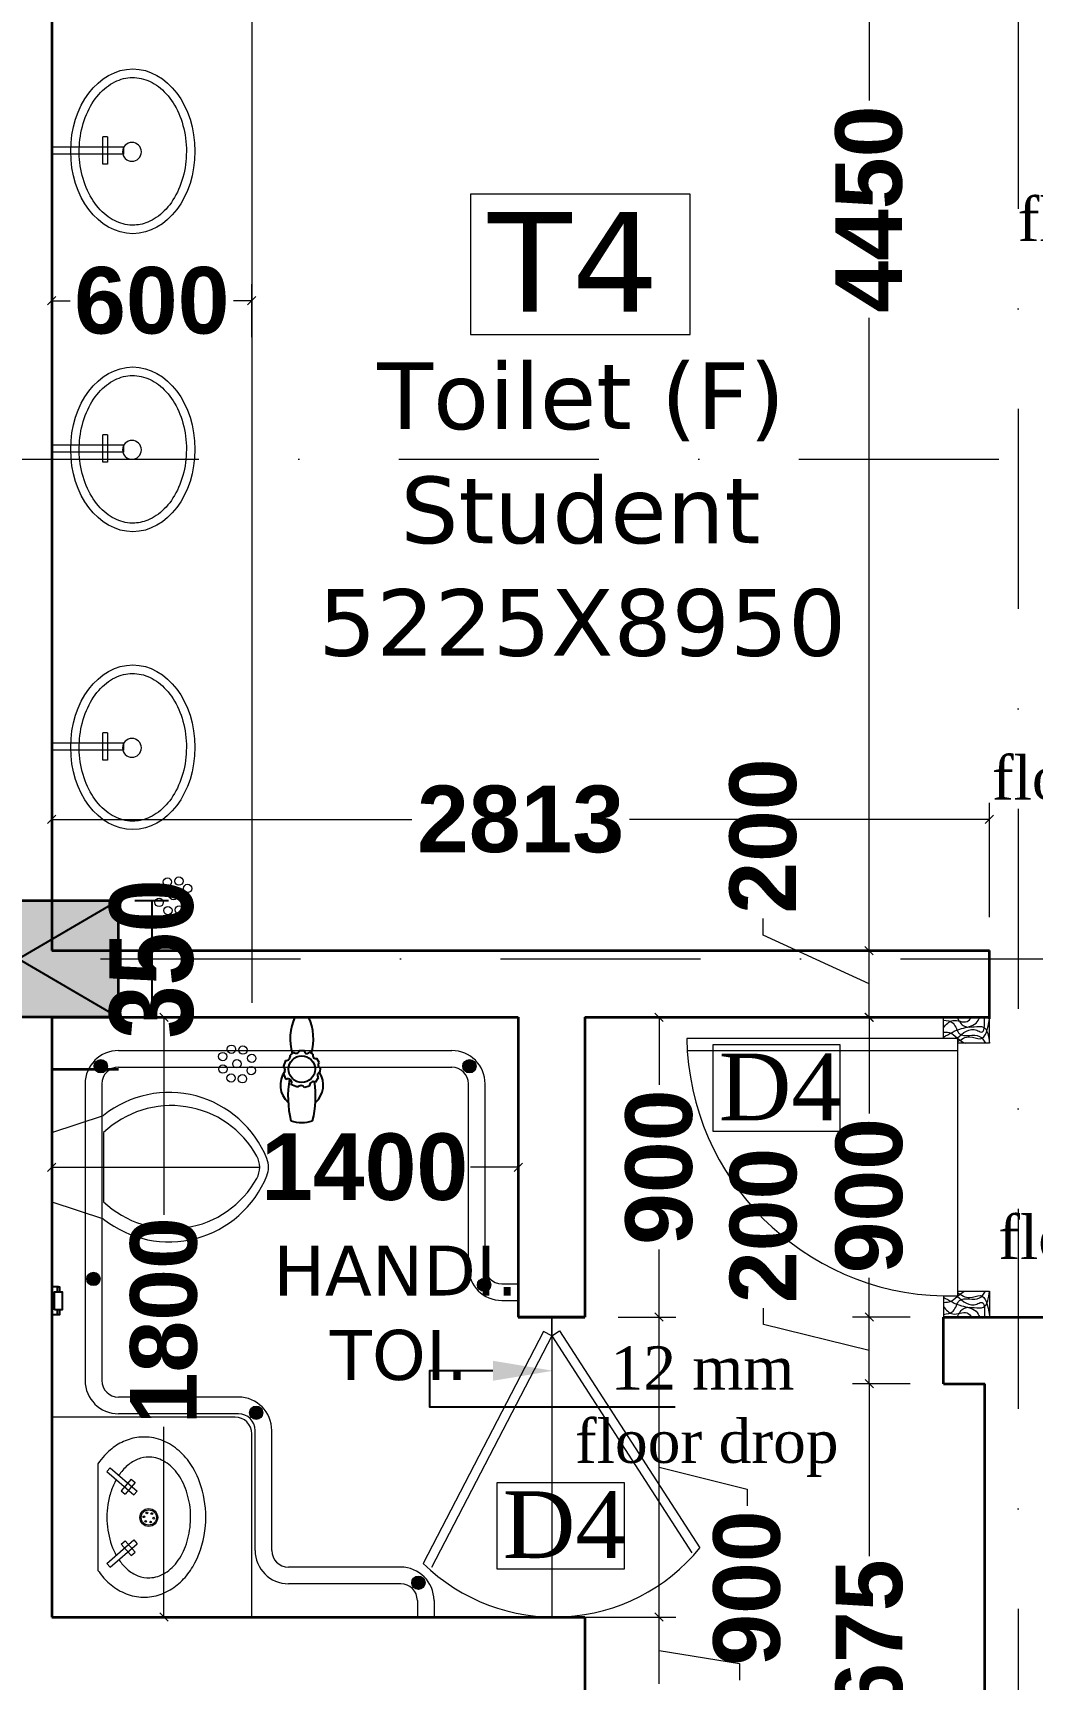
# Model space of a CAD drawing. Header units: millimetres. Extents: x -3092162 to 4513894, y -12317808 to 1849994.
# Drawn here: x -450470 to -447473, y -5829642 to -5824702 of the extents above; entities that cross this region are included whole.
import ezdxf

# ---------------------------------------------------------------- set-up
doc = ezdxf.new("R2010")
doc.units = ezdxf.units.MM
doc.header["$LTSCALE"] = 2
doc.header["$MEASUREMENT"] = 0
doc.header["$PDMODE"] = 34
doc.header["$PDSIZE"] = 500
doc.linetypes.add('DASHDOT', pattern=[1, 0.5, -0.25, 0, -0.25])
for name, color, linetype, lineweight in [('ARROW', 7, 'Continuous', 25), ('coloumn', 10, 'Continuous', 35), ('D4', 10, 'Continuous', 5), ('DOOR', 27, 'Continuous', 5), ('DUCT', 37, 'Continuous', 35), ('FIXTURE', 252, 'Continuous', 0), ('GRID', 251, 'DASHDOT', 5), ('Layer1', 251, 'Continuous', 0), ('RAILING', 47, 'Continuous', 13), ('SILL', 74, 'Continuous', 9), ('tap', 97, 'Continuous', 25), ('taxe', 7, 'Continuous', 9), ('TEXT', 7, 'Continuous', 13), ('toi.dim.', 214, 'Continuous', 9), ('WAll', 250, 'Continuous', 35)]:
    doc.layers.add(name, color=color, linetype=linetype, lineweight=lineweight)
doc.layers.add('Layer3', color=36, linetype='Continuous')
doc.layers.add('partation wall', color=7, linetype='Continuous', lineweight=20, true_color=0x525023)
doc.layers.add('ROAD', color=7, linetype='Continuous', lineweight=15, true_color=0x004a6a)
doc.styles.add('INNER DIM', font='ARIALNB.TTF', dxfattribs={"height": 250})
doc.styles.add('int dim', font='arialbd.ttf', dxfattribs={"height": 200})
doc.styles.get("Standard").update_dxf_attribs({"font": 'times.ttf', "height": 500})
doc.styles.add('style2', font='verdana.ttf')
doc.dimstyles.new('external final', dxfattribs={"dimscale": 0, "dimtxt": 250, "dimasz": 100, "dimexe": 50, "dimexo": 50, "dimgap": 50, "dimtad": 0, "dimdec": 0, "dimzin": 0, "dimdsep": 46, "dimtxsty": 'INNER DIM', "dimblk": 'ARCHTICK', "dimcen": 100, "dimdle": 50, "dimclrd": 256, "dimclre": 256, "dimclrt": 256, "dimadec": 0, "dimazin": 0, "dimtfac": 1, "dimtdec": 0, "dimtix": 1, "dimtmove": 1, "dimatfit": 3, "dimfxl": 50, "dimfxlon": 1, "dimtolj": 1, "dimtzin": 0, "dimlwd": -1, "dimlwe": -1, "dimarcsym": 1})

# ---------------------------------------------------------------- blocks, each defined once
blk = doc.blocks.new('A$C74827424')
at = {"layer": 'Layer3'}
for p, q in [((0, 0.4), (0, 1.1)), ((2.92, 0.4), (2.92, 1.1))]:
    blk.add_line(p, q, dxfattribs=at)
for points in [[(0.51, 0.3), (0, 0.3), (0, 0.51), (0.51, 0.51)], [(2.41, 0.51), (2.92, 0.51), (2.92, 0.3), (2.41, 0.3)]]:
    blk.add_lwpolyline(points, dxfattribs=at)
blk.add_lwpolyline([(0.51, 0.81), (2.41, 0.81), (2.41, 0), (0.51, 0)], close=True, dxfattribs=at)
blk = doc.blocks.new('_Oblique')
at = {"color": 0, "linetype": 'ByBlock', "lineweight": -2}
blk.add_line((-0.5, -0.5), (0.5, 0.5), dxfattribs=at)
blk = doc.blocks.new('*D380')
at = {"ltscale": 100, "transparency": 16777216}
for p, q in [((-450164.3, -5827306.2), (-450063.6, -5827306.2)), ((-450113.6, -5827306.2), (-450113.6, -5827656.2)), ((-450164.3, -5827656.2), (-450063.6, -5827656.2))]:
    blk.add_line(p, q, dxfattribs=at)
at = {"layer": 'Defpoints', "color": 0, "lineweight": 50, "ltscale": 100, "transparency": 16777216}
for p in [(-450214.3, -5827306.2), (-450214.3, -5827656.2), (-450113.6, -5827656.2)]:
    blk.add_point(p, dxfattribs=at)
at = {"lineweight": 50, "ltscale": 100, "transparency": 16777216, "insert": (-450113.6, -5827481.2), "char_height": 250, "attachment_point": 5, "rotation": 90, "style": 'INNER DIM'}
blk.add_mtext('\\A1;350', dxfattribs=at)
blk = doc.blocks.new('_ArchTick')
at = {"color": 0, "linetype": 'ByBlock', "const_width": 0.15}
blk.add_lwpolyline([(-0.5, -0.5), (0.5, 0.5)], dxfattribs=at)

msp = doc.modelspace()

# ---------------------------------------------------------------- hatches: boundary and pattern name
at = {"layer": 'coloumn', "ltscale": 100}
msp.add_hatch(color=256, dxfattribs=at).paths.add_polyline_path([(-450214.3, -5827306.2), (-450214.3, -5827656.2), (-450814.3, -5827656.2), (-450814.3, -5827306.2)])
at = {"layer": 'RAILING', "ltscale": 0.1}
h = msp.add_hatch(color=256, dxfattribs=at)
h.set_gradient(color1=(245, 10, 245), color2=(225, 9, 225), one_color=1, tint=0.46, name='CYLINDER')
h.paths.add_polyline_path([(-450286.6, -5827803.2, 1), (-450246.6, -5827803.2, 1)])
h = msp.add_hatch(color=256, dxfattribs=at)
h.set_gradient(color1=(245, 10, 245), color2=(225, 9, 225), one_color=1, tint=0.46, name='CYLINDER')
h.paths.add_polyline_path([(-449180.5, -5827803.2, 1), (-449140.5, -5827803.2, 1)])
h = msp.add_hatch(color=256, dxfattribs=at)
h.set_gradient(color1=(245, 10, 245), color2=(225, 9, 225), one_color=1, tint=0.46, name='CYLINDER')
h.paths.add_polyline_path([(-450308.6, -5828441.7, 1), (-450268.6, -5828441.7, 1)])
h = msp.add_hatch(color=256, dxfattribs=at)
h.set_gradient(color1=(245, 10, 245), color2=(225, 9, 225), one_color=1, tint=0.46, name='CYLINDER')
h.paths.add_polyline_path([(-449136.6, -5828459.2, 1), (-449096.6, -5828459.2, 1)])
h = msp.add_hatch(color=256, dxfattribs=at)
h.set_gradient(color1=(245, 10, 245), color2=(225, 9, 225), one_color=1, tint=0.46, name='CYLINDER')
h.paths.add_polyline_path([(-449780.5, -5828843.2, 1), (-449820.5, -5828843.2, 1)])
h = msp.add_hatch(color=256, dxfattribs=at)
h.set_gradient(color1=(245, 10, 245), color2=(225, 9, 225), one_color=1, tint=0.46, name='CYLINDER')
h.paths.add_polyline_path([(-449333.9, -5829353.2, 1), (-449293.9, -5829353.2, 1)])

# ---------------------------------------------------------------- linework, layer by layer
at = {"layer": 'ARROW', "ltscale": 100}
msp.add_lwpolyline([(-449089.9, -5828717.1), (-449280.6, -5828717.1), (-449280.6, -5828825.7), (-448542.9, -5828825.7)], dxfattribs=at)
msp.add_solid([(-449089.9, -5828747.1), (-448909.9, -5828717.1), (-449089.9, -5828687.1)], dxfattribs=at)
at = {"layer": 'coloumn', "lineweight": 25, "ltscale": 100}
for p, q in [((-450814.3, -5827656.2), (-450214.3, -5827306.2)), ((-450814.3, -5827306.2), (-450214.3, -5827656.2))]:
    msp.add_line(p, q, dxfattribs=at)
at = {"layer": 'coloumn', "ltscale": 100}
msp.add_lwpolyline([(-450214.3, -5827306.2), (-450214.3, -5827656.2), (-450814.3, -5827656.2), (-450814.3, -5827306.2)], close=True, dxfattribs=at)
at = {"layer": 'D4'}
for p, q in [((-448429.5, -5827738.1), (-448049.1, -5827738.1)), ((-448429.5, -5827998.7), (-448429.5, -5827738.1)), ((-448049.1, -5827738.1), (-448049.1, -5827998.7)), ((-448049.1, -5827998.7), (-448429.5, -5827998.7)), ((-449077.3, -5829052), (-448696.8, -5829052)), ((-449077.3, -5829312.6), (-449077.3, -5829052)), ((-448696.8, -5829052), (-448696.8, -5829312.6)), ((-448696.8, -5829312.6), (-449077.3, -5829312.6))]:
    msp.add_line(p, q, dxfattribs=at)
at = {"layer": 'DOOR', "ltscale": 100}
for p, q in [((-447600.6, -5827656.2), (-447738.6, -5827656.2)), ((-447738.6, -5827719.8), (-447738.6, -5827656.2)), ((-447600.6, -5827734.2), (-447600.6, -5827656.2)), ((-447738.6, -5827719.8), (-448508.7, -5827719.8)), ((-447696.6, -5827719.8), (-447738.6, -5827719.8)), ((-447696.6, -5827719.8), (-447696.6, -5828492.6)), ((-447696.6, -5827757), (-448507.1, -5827757)), ((-447600.6, -5827734.2), (-447696.6, -5827734.2)), ((-447738.6, -5828492.6), (-447696.6, -5828492.6)), ((-447738.6, -5828492.6), (-447738.6, -5828556.2)), ((-447696.6, -5828478.2), (-447600.6, -5828478.2)), ((-447600.6, -5828478.2), (-447600.6, -5828556.2)), ((-447738.6, -5828556.2), (-447600.6, -5828556.2))]:
    msp.add_line(p, q, dxfattribs=at)
at = {"layer": 'DOOR', "ltscale": 0.1}
for p, q in [((-448913.6, -5828612.2), (-448913.6, -5828556.2)), ((-448938.5, -5828599.2), (-449299.3, -5829295.1)), ((-448913.6, -5828612.2), (-449274.3, -5829308)), ((-448913.6, -5828612.2), (-448492.9, -5829263.9)), ((-448889.9, -5828596.9), (-448469.3, -5829248.7))]:
    msp.add_line(p, q, dxfattribs=at)
at = {"layer": 'DOOR', "ltscale": 100}
msp.add_arc((-447720.6, -5827704.6), 788.2, 181.1071, 268.6928, dxfattribs=at)
for points, knots in [([(-447738.6, -5827716.2), (-447721.6, -5827706.2), (-447691.2, -5827688.2), (-447643.6, -5827683.3), (-447632.7, -5827662.6), (-447629.4, -5827656.2)], [0, 0, 0, 0, 49.871841, 88.96468, 106.300038, 106.300038, 106.300038, 106.300038]), ([(-447738.6, -5827688), (-447730.1, -5827677.7), (-447711.5, -5827655.3), (-447672.3, -5827678.4), (-447658.2, -5827661.4), (-447654, -5827656.2)], [0, 0, 0, 0, 29.907638, 65.495558, 81.06831, 81.06831, 81.06831, 81.06831]), ([(-447738.6, -5827664.6), (-447727.3, -5827665.9), (-447702.7, -5827668.8), (-447695.1, -5827725.9), (-447633.8, -5827699), (-447617.5, -5827726), (-447612.6, -5827734.2)], [0, 0, 0, 0, 25.772755, 56.472918, 107.389517, 129.733035, 129.733035, 129.733035, 129.733035]), ([(-447699, -5827719.8), (-447679.4, -5827703.2), (-447655.8, -5827683), (-447614, -5827709.7), (-447614.5, -5827679.5), (-447615, -5827656.2)], [0, 0, 0, 0, 54.502104, 65.925763, 104.00512, 104.00512, 104.00512, 104.00512]), ([(-447697.8, -5827656.2), (-447691.6, -5827667.5), (-447675.6, -5827697.2), (-447608.8, -5827669.2), (-447603.2, -5827713.3), (-447600.6, -5827734.2)], [0, 0, 0, 0, 29.129414, 76.695158, 119.414811, 119.414811, 119.414811, 119.414811]), ([(-447696.6, -5827730.6), (-447684.7, -5827722.4), (-447663.8, -5827708), (-447612.8, -5827733.9), (-447605.5, -5827690.5), (-447600.6, -5827661)], [0, 0, 0, 0, 33.615189, 59.600762, 114.848064, 114.848064, 114.848064, 114.848064]), ([(-447738.6, -5827700.6), (-447730.5, -5827700.9), (-447711.9, -5827701.6), (-447695.3, -5827723), (-447680, -5827731), (-447673.8, -5827734.2)], [0, 0, 0, 0, 19.23508, 44.847577, 62.340173, 62.340173, 62.340173, 62.340173]), ([(-447738.6, -5828547.8), (-447727.3, -5828546.5), (-447702.7, -5828543.6), (-447695.1, -5828486.5), (-447633.8, -5828513.4), (-447617.5, -5828486.4), (-447612.6, -5828478.2)], [0, 0, 0, 0, 25.772755, 56.472918, 107.389517, 129.733035, 129.733035, 129.733035, 129.733035]), ([(-447738.6, -5828511.8), (-447730.5, -5828511.5), (-447711.9, -5828510.8), (-447695.3, -5828489.4), (-447680, -5828481.4), (-447673.8, -5828478.2)], [0, 0, 0, 0, 19.23508, 44.847577, 62.340173, 62.340173, 62.340173, 62.340173]), ([(-447738.6, -5828496.2), (-447721.6, -5828506.2), (-447691.2, -5828524.2), (-447643.6, -5828529.1), (-447632.7, -5828549.8), (-447629.4, -5828556.2)], [0, 0, 0, 0, 49.871841, 88.96468, 106.300038, 106.300038, 106.300038, 106.300038]), ([(-447699, -5828492.6), (-447679.4, -5828509.2), (-447655.8, -5828529.4), (-447613.9, -5828502.7), (-447614.5, -5828532.9), (-447615, -5828556.2)], [0, 0, 0, 0, 54.502104, 65.925763, 104.00512, 104.00512, 104.00512, 104.00512]), ([(-447697.8, -5828556.2), (-447691.6, -5828544.9), (-447675.5, -5828515.2), (-447608.8, -5828543.2), (-447603.2, -5828499.1), (-447600.6, -5828478.2)], [0, 0, 0, 0, 29.129414, 76.695158, 119.414811, 119.414811, 119.414811, 119.414811]), ([(-447696.6, -5828481.8), (-447684.7, -5828490), (-447663.8, -5828504.4), (-447612.8, -5828478.5), (-447605.5, -5828521.9), (-447600.6, -5828551.4)], [0, 0, 0, 0, 33.615189, 59.600762, 114.848064, 114.848064, 114.848064, 114.848064]), ([(-447738.6, -5828524.4), (-447730.1, -5828534.7), (-447711.5, -5828557.1), (-447672.2, -5828534), (-447658.2, -5828551), (-447654, -5828556.2)], [0, 0, 0, 0, 29.907638, 65.495558, 81.06831, 81.06831, 81.06831, 81.06831])]:
    msp.add_open_spline(points, degree=3, knots=knots, dxfattribs=at)
at = {"layer": 'DUCT', "ltscale": 100}
msp.add_line((-450213.6, -5827813.4), (-450413.6, -5827813.4), dxfattribs=at)
at = {"layer": 'FIXTURE', "ltscale": 100}
for p, q in [((-450413.6, -5825044.5), (-450198.6, -5825044.5)), ((-450413.6, -5825044.5), (-450198.6, -5825044.5)), ((-450413.6, -5825066.4), (-450413.6, -5825044.5)), ((-450260, -5825096.8), (-450260, -5825014.8)), ((-450260, -5825096.8), (-450260, -5825014.8)), ((-450246.4, -5825014.8), (-450260, -5825014.8)), ((-450246.4, -5825014.8), (-450246.4, -5825096.8)), ((-450246.4, -5825014.8), (-450246.4, -5825096.8)), ((-450198.6, -5825044.5), (-450198.6, -5825066.4)), ((-450198.6, -5825044.5), (-450198.6, -5825066.4)), ((-450198.6, -5825066.4), (-450413.6, -5825066.4)), ((-450198.6, -5825066.4), (-450413.6, -5825066.4)), ((-450246.4, -5825096.8), (-450260, -5825096.8)), ((-450246.4, -5825096.8), (-450260, -5825096.8)), ((-450413.6, -5825938.7), (-450198.6, -5825938.7)), ((-450413.6, -5825938.7), (-450198.6, -5825938.7)), ((-450413.6, -5825960.6), (-450413.6, -5825938.7)), ((-450260, -5825991), (-450260, -5825909)), ((-450260, -5825991), (-450260, -5825909)), ((-450246.4, -5825909), (-450260, -5825909)), ((-450246.4, -5825909), (-450246.4, -5825991)), ((-450246.4, -5825909), (-450246.4, -5825991)), ((-450198.6, -5825938.7), (-450198.6, -5825960.6)), ((-450198.6, -5825938.7), (-450198.6, -5825960.6)), ((-450198.6, -5825960.6), (-450413.6, -5825960.6)), ((-450198.6, -5825960.6), (-450413.6, -5825960.6)), ((-450246.4, -5825991), (-450260, -5825991)), ((-450246.4, -5825991), (-450260, -5825991)), ((-450413.6, -5826832.9), (-450198.6, -5826832.9)), ((-450413.6, -5826832.9), (-450198.6, -5826832.9)), ((-450413.6, -5826854.8), (-450413.6, -5826832.9)), ((-450260, -5826885.2), (-450260, -5826803.2)), ((-450260, -5826885.2), (-450260, -5826803.2)), ((-450246.4, -5826803.2), (-450260, -5826803.2)), ((-450246.4, -5826803.2), (-450246.4, -5826885.2)), ((-450246.4, -5826803.2), (-450246.4, -5826885.2)), ((-450198.6, -5826832.9), (-450198.6, -5826854.8)), ((-450198.6, -5826832.9), (-450198.6, -5826854.8)), ((-450198.6, -5826854.8), (-450413.6, -5826854.8)), ((-450198.6, -5826854.8), (-450413.6, -5826854.8)), ((-450246.4, -5826885.2), (-450260, -5826885.2)), ((-450246.4, -5826885.2), (-450260, -5826885.2)), ((-450413.6, -5828002.5), (-450258, -5827950.7)), ((-450413.6, -5828002.5), (-450413.6, -5828209.9)), ((-450258, -5828002.5), (-450258, -5828209.9)), ((-450413.6, -5828209.9), (-450258, -5828261.7)), ((-450405.3, -5828486.4), (-450413.6, -5828486.4))]:
    msp.add_line(p, q, dxfattribs=at)
at = {"layer": 'FIXTURE', "ltscale": 200}
for p, q in [((-450275.1, -5828996.2), (-450275.1, -5829316.2)), ((-450248.9, -5829019.5), (-450238.9, -5829008)), ((-450238.9, -5829008), (-450157.5, -5829078.4)), ((-450248.9, -5829019.5), (-450167.5, -5829089.9)), ((-450175.3, -5829042.9), (-450205.2, -5829077.4)), ((-450163.8, -5829052.8), (-450193.6, -5829087.4)), ((-450175.3, -5829042.9), (-450163.8, -5829052.8)), ((-450205.2, -5829077.4), (-450193.6, -5829087.4)), ((-450167.5, -5829089.9), (-450157.5, -5829078.4)), ((-450248.9, -5829295.2), (-450167.5, -5829224.8)), ((-450238.9, -5829306.7), (-450157.5, -5829236.3)), ((-450205.2, -5829237.3), (-450193.6, -5829227.3)), ((-450175.3, -5829271.8), (-450205.2, -5829237.3)), ((-450163.8, -5829261.9), (-450193.6, -5829227.3)), ((-450167.5, -5829224.8), (-450157.5, -5829236.3)), ((-450248.9, -5829295.2), (-450238.9, -5829306.7)), ((-450175.3, -5829271.8), (-450163.8, -5829261.9))]:
    msp.add_line(p, q, dxfattribs=at)
at = {"layer": 'FIXTURE', "ltscale": 15000}
for centre in [(-450093.3, -5827275), (-450066.8, -5827250.3), (-450048.5, -5827291.6), (-450032.1, -5827247.7), (-450006.1, -5827269.9), (-450091.5, -5827311.8), (-450065.2, -5827336.3), (-450031.1, -5827334.2), (-450006.8, -5827307.3), (-449900.8, -5827774.4), (-449874.7, -5827752.2), (-449840.1, -5827754.8), (-449813.6, -5827779.5), (-449900.1, -5827811.8), (-449858.4, -5827796), (-449815.4, -5827816.3), (-449875.8, -5827838.7), (-449841.6, -5827840.8)]:
    msp.add_circle(centre, 12.5, dxfattribs=at)
at = {"layer": 'FIXTURE', "ltscale": 200}
for centre, radius in [((-450122.6, -5829157.4), 26.7), ((-450122.6, -5829157.4), 22.8), ((-450137.3, -5829155.2), 2.55), ((-450128.2, -5829143.6), 2.55), ((-450113.5, -5829145.7), 2.55), ((-450107.9, -5829159.5), 2.55), ((-450131.8, -5829169), 2.55), ((-450117.1, -5829171.1), 2.55)]:
    msp.add_circle(centre, radius, dxfattribs=at)
at = {"layer": 'FIXTURE', "ltscale": 100}
for centre in [(-450170.5, -5825057.8), (-450170.5, -5825057.8), (-450170.5, -5825952.1), (-450170.5, -5825952.1), (-450170.5, -5826846.2), (-450170.5, -5826846.2)]:
    msp.add_ellipse(centre, major_axis=(0, -247.1), ratio=0.753978, dxfattribs=at)
at = {"layer": 'FIXTURE', "ltscale": 100, "extrusion": (0, 0, -1)}
for centre in [(-450173.1, -5825059.5), (-450173.1, -5825953.7), (-450173.1, -5826847.9)]:
    msp.add_ellipse(centre, major_axis=(20, -20), ratio=1, start_param=5.497787, end_param=11.780972, dxfattribs=at)
at = {"layer": 'FIXTURE', "ltscale": 100}
for centre, major_axis, start_param, end_param in [((-450061.5, -5828197.4), (-296.2, 108.5), 3.87221, 5.736072), ((-450055.4, -5828215.1), (207.7, 207.7), 6.003964, 7.830107), ((-449859, -5828106.2), (48.9, 48.9), 4.991606, 6.003964), ((-449832.7, -5828106.2), (-48.9, 48.9), 3.547566, 4.306413), ((-450061.5, -5828015), (-311.1, 52.2), 1.064426, 2.928288), ((-450055.4, -5827997.3), (207.7, 207.7), 3.165464, 4.991606)]:
    msp.add_ellipse(centre, major_axis=major_axis, ratio=1, start_param=start_param, end_param=end_param, dxfattribs=at)
for points in [[(-450170.5, -5825279.4), (-450155.5, -5825279.4), (-450140.4, -5825276.4), (-450108.2, -5825263.4), (-450091.4, -5825252.1), (-450061, -5825221.5), (-450047.5, -5825202.3), (-450026.2, -5825158.3), (-450018.3, -5825133.5), (-450009.6, -5825081.6), (-450008.6, -5825054.6), (-450013.9, -5825001.7), (-450020, -5824976), (-450038.4, -5824929.4), (-450050.7, -5824908.5), (-450079.2, -5824874.1), (-450095.4, -5824860.7), (-450129.5, -5824842.3), (-450147.3, -5824837.3), (-450183, -5824835.6), (-450200.9, -5824838.9), (-450235.6, -5824853.9), (-450252.3, -5824865.7), (-450282.3, -5824897.1), (-450295.6, -5824916.6), (-450316.3, -5824961.2), (-450323.8, -5824986.2), (-450331.8, -5825038.4), (-450332.4, -5825065.5), (-450326.4, -5825118.1), (-450319.9, -5825143.7), (-450300.8, -5825189.8), (-450288.3, -5825210.3), (-450259.4, -5825243.9), (-450243, -5825256.9), (-450208.7, -5825274.4), (-450190.9, -5825279), (-450172.2, -5825279.4), (-450171.4, -5825279.4), (-450170.5, -5825279.4)], [(-450170.5, -5825279.4), (-450155.5, -5825279.4), (-450140.4, -5825276.4), (-450108.2, -5825263.4), (-450091.4, -5825252.1), (-450061, -5825221.5), (-450047.5, -5825202.3), (-450026.2, -5825158.3), (-450018.3, -5825133.5), (-450009.6, -5825081.6), (-450008.6, -5825054.6), (-450013.9, -5825001.7), (-450020, -5824976), (-450038.4, -5824929.4), (-450050.7, -5824908.5), (-450079.2, -5824874.1), (-450095.4, -5824860.7), (-450129.5, -5824842.3), (-450147.3, -5824837.3), (-450183, -5824835.6), (-450200.9, -5824838.9), (-450235.6, -5824853.9), (-450252.3, -5824865.7), (-450282.3, -5824897.1), (-450295.6, -5824916.6), (-450316.3, -5824961.2), (-450323.8, -5824986.2), (-450331.8, -5825038.4), (-450332.4, -5825065.5), (-450326.4, -5825118.1), (-450319.9, -5825143.7), (-450300.8, -5825189.8), (-450288.3, -5825210.3), (-450259.4, -5825243.9), (-450243, -5825256.9), (-450208.7, -5825274.4), (-450190.9, -5825279), (-450172.2, -5825279.4), (-450171.4, -5825279.4), (-450170.5, -5825279.4)], [(-450170.5, -5826173.6), (-450155.5, -5826173.6), (-450140.4, -5826170.6), (-450108.2, -5826157.6), (-450091.4, -5826146.3), (-450061, -5826115.8), (-450047.5, -5826096.6), (-450026.2, -5826052.6), (-450018.3, -5826027.8), (-450009.6, -5825975.9), (-450008.6, -5825948.8), (-450013.9, -5825895.9), (-450020, -5825870.2), (-450038.4, -5825823.6), (-450050.7, -5825802.7), (-450079.2, -5825768.4), (-450095.4, -5825754.9), (-450129.5, -5825736.5), (-450147.3, -5825731.5), (-450183, -5825729.8), (-450200.9, -5825733.1), (-450235.6, -5825748.2), (-450252.3, -5825759.9), (-450282.3, -5825791.3), (-450295.6, -5825810.8), (-450316.3, -5825855.4), (-450323.8, -5825880.4), (-450331.8, -5825932.6), (-450332.4, -5825959.7), (-450326.4, -5826012.4), (-450319.9, -5826037.9), (-450300.8, -5826084), (-450288.3, -5826104.6), (-450259.4, -5826138.1), (-450243, -5826151.1), (-450208.7, -5826168.6), (-450190.9, -5826173.2), (-450172.2, -5826173.6), (-450171.4, -5826173.6), (-450170.5, -5826173.6)], [(-450170.5, -5826173.6), (-450155.5, -5826173.6), (-450140.4, -5826170.6), (-450108.2, -5826157.6), (-450091.4, -5826146.3), (-450061, -5826115.8), (-450047.5, -5826096.6), (-450026.2, -5826052.6), (-450018.3, -5826027.8), (-450009.6, -5825975.9), (-450008.6, -5825948.8), (-450013.9, -5825895.9), (-450020, -5825870.2), (-450038.4, -5825823.6), (-450050.7, -5825802.7), (-450079.2, -5825768.4), (-450095.4, -5825754.9), (-450129.5, -5825736.5), (-450147.3, -5825731.5), (-450183, -5825729.8), (-450200.9, -5825733.1), (-450235.6, -5825748.2), (-450252.3, -5825759.9), (-450282.3, -5825791.3), (-450295.6, -5825810.8), (-450316.3, -5825855.4), (-450323.8, -5825880.4), (-450331.8, -5825932.6), (-450332.4, -5825959.7), (-450326.4, -5826012.4), (-450319.9, -5826037.9), (-450300.8, -5826084), (-450288.3, -5826104.6), (-450259.4, -5826138.1), (-450243, -5826151.1), (-450208.7, -5826168.6), (-450190.9, -5826173.2), (-450172.2, -5826173.6), (-450171.4, -5826173.6), (-450170.5, -5826173.6)], [(-450170.5, -5827067.8), (-450155.5, -5827067.8), (-450140.4, -5827064.8), (-450108.2, -5827051.8), (-450091.4, -5827040.4), (-450061, -5827009.9), (-450047.5, -5826990.7), (-450026.2, -5826946.7), (-450018.3, -5826921.9), (-450009.6, -5826870), (-450008.6, -5826842.9), (-450013.9, -5826790.1), (-450020, -5826764.4), (-450038.4, -5826717.8), (-450050.7, -5826696.9), (-450079.2, -5826662.5), (-450095.4, -5826649.1), (-450129.5, -5826630.7), (-450147.3, -5826625.7), (-450183, -5826624), (-450200.9, -5826627.3), (-450235.6, -5826642.3), (-450252.3, -5826654.1), (-450282.3, -5826685.5), (-450295.6, -5826705), (-450316.3, -5826749.6), (-450323.8, -5826774.6), (-450331.8, -5826826.7), (-450332.4, -5826853.9), (-450326.4, -5826906.5), (-450319.9, -5826932.1), (-450300.8, -5826978.2), (-450288.3, -5826998.7), (-450259.4, -5827032.3), (-450243, -5827045.3), (-450208.7, -5827062.8), (-450190.9, -5827067.4), (-450172.2, -5827067.8), (-450171.4, -5827067.8), (-450170.5, -5827067.8)], [(-450170.5, -5827067.8), (-450155.5, -5827067.8), (-450140.4, -5827064.8), (-450108.2, -5827051.8), (-450091.4, -5827040.4), (-450061, -5827009.9), (-450047.5, -5826990.7), (-450026.2, -5826946.7), (-450018.3, -5826921.9), (-450009.6, -5826870), (-450008.6, -5826842.9), (-450013.9, -5826790.1), (-450020, -5826764.4), (-450038.4, -5826717.8), (-450050.7, -5826696.9), (-450079.2, -5826662.5), (-450095.4, -5826649.1), (-450129.5, -5826630.7), (-450147.3, -5826625.7), (-450183, -5826624), (-450200.9, -5826627.3), (-450235.6, -5826642.3), (-450252.3, -5826654.1), (-450282.3, -5826685.5), (-450295.6, -5826705), (-450316.3, -5826749.6), (-450323.8, -5826774.6), (-450331.8, -5826826.7), (-450332.4, -5826853.9), (-450326.4, -5826906.5), (-450319.9, -5826932.1), (-450300.8, -5826978.2), (-450288.3, -5826998.7), (-450259.4, -5827032.3), (-450243, -5827045.3), (-450208.7, -5827062.8), (-450190.9, -5827067.4), (-450172.2, -5827067.8), (-450171.4, -5827067.8), (-450170.5, -5827067.8)]]:
    msp.add_open_spline(points, degree=3, knots=[0, 0, 0, 0, 0.297002, 0.297002, 0.648161, 0.648161, 0.99932, 0.99932, 1.350478, 1.350478, 1.701637, 1.701637, 2.052795, 2.052795, 2.403954, 2.403954, 2.755113, 2.755113, 3.106271, 3.106271, 3.45743, 3.45743, 3.808588, 3.808588, 4.159747, 4.159747, 4.510906, 4.510906, 4.862064, 4.862064, 5.213223, 5.213223, 5.564381, 5.564381, 5.91554, 5.91554, 6.266699, 6.266699, 6.283185, 6.283185, 6.283185, 6.283185], dxfattribs=at)
at = {"layer": 'FIXTURE', "ltscale": 200}
for points, knots in [([(-450275.1, -5829316.2), (-450266.4, -5829329), (-450256.4, -5829340.9), (-450232.5, -5829363.3), (-450218.2, -5829373.4), (-450187, -5829388.6), (-450170, -5829393.7), (-450135.3, -5829397.5), (-450117.6, -5829396.3), (-450083.8, -5829387.9), (-450067.7, -5829380.7), (-450038.6, -5829361.9), (-450025.4, -5829350.3), (-450002.4, -5829324), (-449992.5, -5829309.3), (-449966.5, -5829260.1), (-449956, -5829221.9), (-449949.8, -5829147.7), (-449952.7, -5829111.8), (-449968, -5829053.1), (-449977.6, -5829029.3), (-450000.4, -5828991), (-450012.4, -5828975.7), (-450040.1, -5828949.2), (-450055.9, -5828938.1), (-450090.6, -5828922), (-450109.5, -5828917.1), (-450144.7, -5828915.3), (-450160.7, -5828917.1), (-450191.4, -5828925.6), (-450206, -5828932.3), (-450232.7, -5828949.4), (-450244.9, -5828959.9), (-450262.7, -5828979.3), (-450269.2, -5828987.5), (-450275.1, -5828996.2)], [2.343404, 2.343404, 2.343404, 2.343404, 2.563955, 2.563955, 2.813984, 2.813984, 3.064013, 3.064013, 3.314042, 3.314042, 3.564072, 3.564072, 3.814101, 3.814101, 4.06413, 4.06413, 4.592757, 4.592757, 5.068313, 5.068313, 5.420466, 5.420466, 5.695708, 5.695708, 5.97095, 5.97095, 6.246192, 6.246192, 6.47487, 6.47487, 6.703549, 6.703549, 6.932227, 6.932227, 7.081374, 7.081374, 7.081374, 7.081374]), ([(-450211.2, -5829285.6), (-450204.3, -5829295.6), (-450196.5, -5829304.4), (-450177.8, -5829320.9), (-450166.6, -5829327.8), (-450143.4, -5829336.8), (-450131.3, -5829338.8), (-450103.6, -5829337.8), (-450087.8, -5829332.8), (-450058.7, -5829314.8), (-450045.3, -5829301.7), (-450022.7, -5829269.3), (-450013.6, -5829249.9), (-450001, -5829207.6), (-449997.5, -5829184.8), (-449996.7, -5829138.8), (-449999.4, -5829115.6), (-450010.6, -5829072.6), (-450019.1, -5829052.5), (-450040.5, -5829018.6), (-450053.5, -5829004.6), (-450082, -5828984.5), (-450097.5, -5828978.5), (-450124.5, -5828975.6), (-450135.9, -5828976.6), (-450158.1, -5828982.9), (-450169, -5828988.3), (-450189.2, -5829003), (-450198.7, -5829012.4), (-450208.9, -5829025.8), (-450210.6, -5829028.2), (-450212.3, -5829030.7)], [2.355985, 2.355985, 2.355985, 2.355985, 2.590166, 2.590166, 2.879276, 2.879276, 3.168385, 3.168385, 3.548322, 3.548322, 3.928258, 3.928258, 4.308195, 4.308195, 4.688131, 4.688131, 5.068068, 5.068068, 5.448004, 5.448004, 5.827941, 5.827941, 6.207878, 6.207878, 6.47998, 6.47998, 6.752083, 6.752083, 7.024186, 7.024186, 7.081374, 7.081374, 7.081374, 7.081374]), ([(-450220.3, -5829043.6), (-450226.4, -5829054.6), (-450231.7, -5829066.5), (-450240.1, -5829091.8), (-450243.3, -5829105.2), (-450249.1, -5829144), (-450249.1, -5829170.1), (-450241.7, -5829220.2), (-450234.3, -5829244.1), (-450222.6, -5829266.9), (-450221.5, -5829269), (-450220.3, -5829271.1)], [0.893957, 0.893957, 0.893957, 0.893957, 1.125801, 1.125801, 1.357644, 1.357644, 1.780528, 1.780528, 2.203411, 2.203411, 2.247635, 2.247635, 2.247635, 2.247635])]:
    msp.add_open_spline(points, degree=3, knots=knots, dxfattribs=at)
at = {"layer": 'GRID', "color": 5, "ltscale": 600}
msp.add_line((-447514.7, -5807829.3), (-447514.7, -5892623.2), dxfattribs=at)
at = {"layer": 'GRID', "color": 6, "ltscale": 600}
for p, q in [((-460173.2, -5825981.2), (-367333.7, -5825981.2)), ((-461068.5, -5827481.2), (-366441.1, -5827481.2))]:
    msp.add_line(p, q, dxfattribs=at)
at = {"layer": 'Layer1', "color": 0, "ltscale": 0.1}
for p, q in [((-448913.6, -5828556.2), (-448913.6, -5829456.2)), ((-449863.6, -5828856.2), (-450413.6, -5828856.2)), ((-449813.6, -5829456.2), (-449813.6, -5828906.2))]:
    msp.add_line(p, q, dxfattribs=at)
msp.add_arc((-449863.6, -5828906.2), 50, 0, 90, dxfattribs=at)
at = {"layer": 'partation wall', "ltscale": 100}
msp.add_line((-449813.6, -5824587.4), (-449813.6, -5827613.4), dxfattribs=at)
at = {"layer": 'RAILING'}
for p, q in [((-450213.6, -5827756.2), (-449213.6, -5827756.2)), ((-450213.6, -5827806.2), (-449213.6, -5827806.2)), ((-450313.6, -5827856.2), (-450313.6, -5828746.2)), ((-450263.6, -5827856.2), (-450263.6, -5828746.2)), ((-449163.6, -5828406.2), (-449163.6, -5827856.2)), ((-449113.6, -5828406.2), (-449113.6, -5827856.2)), ((-449063.6, -5828456.2), (-449013.6, -5828456.2)), ((-449063.6, -5828506.2), (-449013.6, -5828506.2)), ((-449853.6, -5828796.2), (-450213.6, -5828796.2)), ((-449853.6, -5828846.2), (-450213.6, -5828846.2)), ((-449803.6, -5829256.2), (-449803.6, -5828896.2)), ((-449753.6, -5829256.2), (-449753.6, -5828896.2)), ((-449366.9, -5829306.2), (-449703.6, -5829306.2)), ((-449366.9, -5829356.2), (-449703.6, -5829356.2)), ((-449316.9, -5829406.2), (-449316.9, -5829456.2)), ((-449266.9, -5829406.2), (-449266.9, -5829456.2))]:
    msp.add_line(p, q, dxfattribs=at)
for centre in [(-450266.6, -5827803.2), (-449160.5, -5827803.2), (-450288.6, -5828441.7), (-449116.6, -5828459.2), (-449800.5, -5828843.2), (-449313.9, -5829353.2)]:
    msp.add_circle(centre, 20, dxfattribs=at)
for centre, radius, start, end in [((-450213.6, -5827856.2), 100, 90, 180), ((-449213.6, -5827856.2), 100, 0, 90), ((-450213.6, -5827856.2), 50, 90, 180), ((-449213.6, -5827856.2), 50, 0, 90), ((-449063.6, -5828406.2), 100, 180, 270), ((-449063.6, -5828406.2), 50, 180, 270), ((-450213.6, -5828746.2), 100, 180, 270), ((-450213.6, -5828746.2), 50, 180, 270), ((-449853.6, -5828896.2), 100, 0, 90), ((-449853.6, -5828896.2), 50, 0, 90), ((-449703.6, -5829256.2), 100, 180, 270), ((-449703.6, -5829256.2), 50, 180, 270), ((-449366.9, -5829406.2), 100, 0, 90), ((-449366.9, -5829406.2), 50, 0, 90)]:
    msp.add_arc(centre, radius, start, end, dxfattribs=at)
at = {"layer": 'ROAD', "ltscale": 0.1}
for q in [(-448938.5, -5828599.2), (-448889.9, -5828596.9)]:
    msp.add_line((-448913.6, -5828612.2), q, dxfattribs=at)
at = {"layer": 'SILL', "ltscale": 0.1}
msp.add_ellipse((-448905.4, -5828894.4), major_axis=(-0.3, 561.8), ratio=1, start_param=2.364251, end_param=4.029691, dxfattribs=at)
at = {"layer": 'tap', "ltscale": 100}
for p, q in [((-449642.9, -5827656.2), (-449684.2, -5827656.2)), ((-449686.9, -5827761.3), (-449698.7, -5827768.6)), ((-449655.6, -5827756.8), (-449671, -5827756.7)), ((-449630, -5827767.4), (-449641.6, -5827760.7)), ((-449712.9, -5827785.7), (-449718.8, -5827803.2)), ((-449710.3, -5827843.1), (-449718.2, -5827824.3)), ((-449611.2, -5827792.4), (-449618, -5827779.6)), ((-449608.3, -5827821.3), (-449607.7, -5827808.4)), ((-449676.8, -5827866.6), (-449696.1, -5827858.6)), ((-449641.1, -5827863.5), (-449654.9, -5827867.5)), ((-449622.9, -5827850.7), (-449613.2, -5827836.6))]:
    msp.add_line(p, q, dxfattribs=at)
msp.add_circle((-449663.6, -5827812.2), 40, dxfattribs=at)
for centre, radius, start, end in [((-449538.1, -5827722.5), 160.4, 155.5625, 195.3327), ((-449789, -5827722.5), 160.4, 344.6673, 24.4375), ((-449710.6, -5827773.2), 12.8, 259.6631, 20.9697), ((-449680.1, -5827755.2), 9.21, 221.5516, 350.7403), ((-449648.4, -5827757.9), 7.31, 170.6903, 338.1385), ((-449621.7, -5827771.2), 9.16, 155.3362, 293.4073), ((-449658.8, -5827859.9), 69.3, 143.7301, 228.6683), ((-449663.6, -5827812.2), 56, 170.7561, 170.7564), ((-449727.9, -5827814), 14.1, 313.1732, 50.0383), ((-449668.3, -5827859.9), 69.3, 311.2857, 33.4472), ((-449607.9, -5827829.9), 8.59, 92.7456, 232.0271), ((-449605.2, -5827799.5), 9.23, 130.3004, 254.3009), ((-449704, -5827851.5), 10.5, 317.9395, 126.7852), ((-449401.7, -5827893.4), 303.4, 170.1621, 193.9834), ((-449666.2, -5827874.9), 13.5, 33.0803, 142.1101), ((-449628.3, -5827862.3), 12.8, 64.8606, 185.3398), ((-449925.4, -5827893.4), 303.4, 346.0166, 8.2377), ((-449663.6, -5827876.4), 96, 250.1952, 289.8048)]:
    msp.add_arc(centre, radius, start, end, dxfattribs=at)
at = {"layer": 'TEXT', "ltscale": 100}
for p, q in [((-448498.2, -5825185.9), (-449157.7, -5825185.9)), ((-449157.7, -5825185.9), (-449157.7, -5825607.3)), ((-448498.2, -5825607.3), (-448498.2, -5825185.9)), ((-449157.7, -5825607.3), (-448498.2, -5825607.3))]:
    msp.add_line(p, q, dxfattribs=at)
at = {"layer": 'toi.dim.', "color": 214, "ltscale": 100}
for p, q in [((-447961.8, -5823006.2), (-447961.8, -5824904.9)), ((-450413.6, -5825615.5), (-450413.6, -5825456.2)), ((-449813.6, -5825615.5), (-449813.6, -5825456.2)), ((-450413.6, -5825506.2), (-450358.8, -5825506.2)), ((-449813.6, -5825506.2), (-449868.3, -5825506.2)), ((-447961.8, -5827456.2), (-447961.8, -5825557.5)), ((-450413.6, -5827381.4), (-450413.6, -5827012.6)), ((-447600.6, -5827356.2), (-447600.6, -5827012.6)), ((-450413.6, -5827062.6), (-449333.4, -5827062.6)), ((-447600.6, -5827062.6), (-448680.8, -5827062.6)), ((-448279.1, -5827410.1), (-448279.1, -5827360.1)), ((-447961.8, -5827556.2), (-448279.1, -5827410.1)), ((-447839.5, -5827456.2), (-448011.8, -5827456.2)), ((-447839.5, -5827456.2), (-448011.8, -5827456.2)), ((-447961.8, -5827656.2), (-447961.8, -5827456.2)), ((-450313.6, -5827656.2), (-450027.2, -5827656.2)), ((-450077.2, -5827656.2), (-450077.2, -5828249.3)), ((-448713.9, -5827656.2), (-448541.4, -5827656.2)), ((-448591.4, -5827656.2), (-448591.4, -5827859.4)), ((-447838.6, -5827656.2), (-448011.8, -5827656.2)), ((-447838.6, -5827656.2), (-448010.9, -5827656.2)), ((-447960.9, -5827656.2), (-447960.9, -5827944.9)), ((-449013.9, -5828231.2), (-449013.9, -5828056.2)), ((-450413.6, -5828106.2), (-449792.9, -5828106.2)), ((-449013.9, -5828106.2), (-449157.3, -5828106.2)), ((-450413.6, -5828172.3), (-450413.6, -5828156.2)), ((-448591.4, -5828556.2), (-448591.4, -5828353)), ((-447960.9, -5828556.2), (-447960.9, -5828438.5)), ((-448713.9, -5828556.2), (-448541.4, -5828556.2)), ((-448713.9, -5828556.2), (-448541.4, -5828556.2)), ((-448591.4, -5829456.2), (-448591.4, -5828556.2)), ((-448278.2, -5828578.8), (-448278.2, -5828528.8)), ((-447838.6, -5828556.2), (-448010.9, -5828556.2)), ((-447838.6, -5828556.2), (-448010.9, -5828556.2)), ((-447960.9, -5828756.2), (-447960.9, -5828556.2)), ((-447960.9, -5828656.2), (-448278.2, -5828578.8)), ((-447838.6, -5828756.2), (-448010.9, -5828756.2)), ((-447838.6, -5828756.2), (-448010.9, -5828756.2)), ((-447960.9, -5828756.2), (-447960.9, -5829273.2)), ((-450077.2, -5829456.2), (-450077.2, -5828885)), ((-448591.4, -5829006.2), (-448327.8, -5829072.3)), ((-448327.8, -5829072.3), (-448327.8, -5829122.3)), ((-450313.6, -5829456.2), (-450027.2, -5829456.2)), ((-448913.9, -5829456.2), (-448541.4, -5829456.2)), ((-448713.9, -5829456.2), (-448541.4, -5829456.2)), ((-448591.4, -5829656.2), (-448591.4, -5829456.2)), ((-448591.4, -5829556.2), (-448350.7, -5829595.7)), ((-448350.7, -5829595.7), (-448350.7, -5829645.7))]:
    msp.add_line(p, q, dxfattribs=at)
at = {"layer": 'WAll', "ltscale": 100}
for p, q in [((-450413.6, -5824587.4), (-450413.6, -5827456.2)), ((-450413.6, -5827456.2), (-447600.6, -5827456.2)), ((-447600.6, -5827661), (-447600.6, -5827456.2)), ((-450413.6, -5827656.2), (-450413.6, -5828174)), ((-450413.6, -5827656.2), (-450413.6, -5829456.2)), ((-450413.6, -5827656.2), (-449013.9, -5827656.2)), ((-449013.9, -5827656.2), (-449013.9, -5828174)), ((-449013.9, -5827656.2), (-449013.9, -5828556.2)), ((-448813.9, -5827656.2), (-448813.9, -5828556.2)), ((-448813.9, -5827656.2), (-447600.6, -5827656.2)), ((-449013.9, -5828556.2), (-448813.9, -5828556.2)), ((-448813.9, -5828556.2), (-449013.9, -5828556.2)), ((-447738.6, -5828756.2), (-447738.6, -5828556.2)), ((-447738.6, -5828556.2), (-447413.9, -5828556.2)), ((-447738.6, -5828756.2), (-447613.9, -5828756.2)), ((-447613.9, -5828774), (-447613.9, -5828756.2)), ((-447613.9, -5830431.2), (-447613.9, -5828774)), ((-450413.6, -5829456.2), (-448813.9, -5829456.2)), ((-450413.6, -5829456.2), (-448813.9, -5829456.2)), ((-448813.9, -5829456.2), (-448813.9, -5832156.2))]:
    msp.add_line(p, q, dxfattribs=at)

# ---------------------------------------------------------------- block references
at = {"layer": 'FIXTURE', "ltscale": 100, "xscale": 28.69686868808184, "yscale": 28.69686868808184, "zscale": 28.69686868808184, "rotation": 90}
msp.add_blockref('A$C74827424', (-450382.1, -5828549.3), dxfattribs=at)
at = {"layer": 'toi.dim.', "color": 214, "ltscale": 100, "xscale": 25, "yscale": 25, "zscale": 25}
for p, rotation in [((-450413.6, -5825506.2), 180), ((-450413.6, -5827062.6), 180), ((-447961.8, -5827456.2), 270), ((-447961.8, -5827456.2), 90), ((-450077.2, -5827656.2), 90), ((-448591.4, -5827656.2), 90), ((-447961.8, -5827656.2), 270), ((-447960.9, -5827656.2), 90), ((-450413.6, -5828106.2), 180), ((-448591.4, -5828556.2), 270), ((-448591.4, -5828556.2), 90), ((-447960.9, -5828556.2), 270), ((-447960.9, -5828556.2), 90), ((-447960.9, -5828756.2), 270), ((-447960.9, -5828756.2), 90), ((-450077.2, -5829456.2), 270), ((-448591.4, -5829456.2), 90), ((-448591.4, -5829456.2), 270)]:
    msp.add_blockref('_Oblique', p, dxfattribs=dict(at, rotation=rotation))
for p in [(-449813.6, -5825506.2), (-447600.6, -5827062.6), (-449013.9, -5828106.2)]:
    msp.add_blockref('_Oblique', p, dxfattribs=at)

# ---------------------------------------------------------------- texts
at = {"layer": 'D4', "lineweight": 50}
for p in [(-448412.8, -5827965.2), (-449060.6, -5829279.1)]:
    msp.add_text('D4', height=200, dxfattribs=at).set_placement(p)
at = {"layer": 'taxe', "color": 0, "lineweight": 50}
for s, p in [('floor drop', (-447515.7, -5825327)), ('floor drop', (-447593.1, -5827003.2)), ('floor drop', (-447574.1, -5828381.9)), ('12 mm', (-448737.1, -5828773.7)), ('floor drop', (-448843.9, -5828993.6))]:
    msp.add_text(s, height=130, dxfattribs=at).set_placement(p)
at = {"layer": 'TEXT', "lineweight": 50, "style": 'style2'}
for s, height, p in [('T4', 300, (-449105, -5825539.4)), ('Toilet (F)', 200, (-449437.2, -5825891.4)), ('Student', 200, (-449367.5, -5826233.7)), ('5225X8950', 200, (-449614.5, -5826571.6)), ('HANDI.', 150, (-449748.9, -5828491.4)), ('TOI.', 150, (-449578.9, -5828744.5))]:
    msp.add_text(s, height=height, dxfattribs=at).set_placement(p)
at = {"layer": 'toi.dim.', "ltscale": 100, "char_height": 200, "attachment_point": 5, "rotation": 90, "style": 'int dim'}
for s, insert in [('\\A1;4450', (-447961.8, -5825231.2)), ('\\A1;200', (-448279.1, -5827112.4)), ('\\A1;900', (-448591.4, -5828106.2)), ('\\A1;900', (-447960.9, -5828191.7)), ('\\A1;200', (-448278.2, -5828281)), ('\\A1;1800', (-450077.2, -5828567.1)), ('\\A1;900', (-448327.8, -5829369.1)), ('\\A1;1675', (-447960.9, -5829593.7))]:
    msp.add_mtext(s, dxfattribs=dict(at, insert=insert))
at = {"layer": 'toi.dim.', "ltscale": 100, "char_height": 200, "attachment_point": 5, "style": 'int dim'}
for s, insert in [('\\A1;600', (-450113.6, -5825506.2)), ('\\A1;2813', (-449007.1, -5827062.6)), ('\\A1;1400', (-449475.1, -5828106.2))]:
    msp.add_mtext(s, dxfattribs=dict(at, insert=insert))

# ---------------------------------------------------------------- dimensions: what is measured, and where the dimension line sits
at = {"color": 3, "lineweight": 50, "ltscale": 100}
dim = msp.add_linear_dim(base=(-450113.6, -5827656.2), p1=(-450214.3, -5827306.2), p2=(-450214.3, -5827656.2), angle=90, dimstyle='external final', override={"dimscale": 1, "dimfxl": 300}, dxfattribs=at)
dim.commit()
dim.dimension.update_dxf_attribs({"geometry": '*D380', "text_midpoint": (-450113.6, -5827481.2)})

doc.saveas('drawing.dxf')
